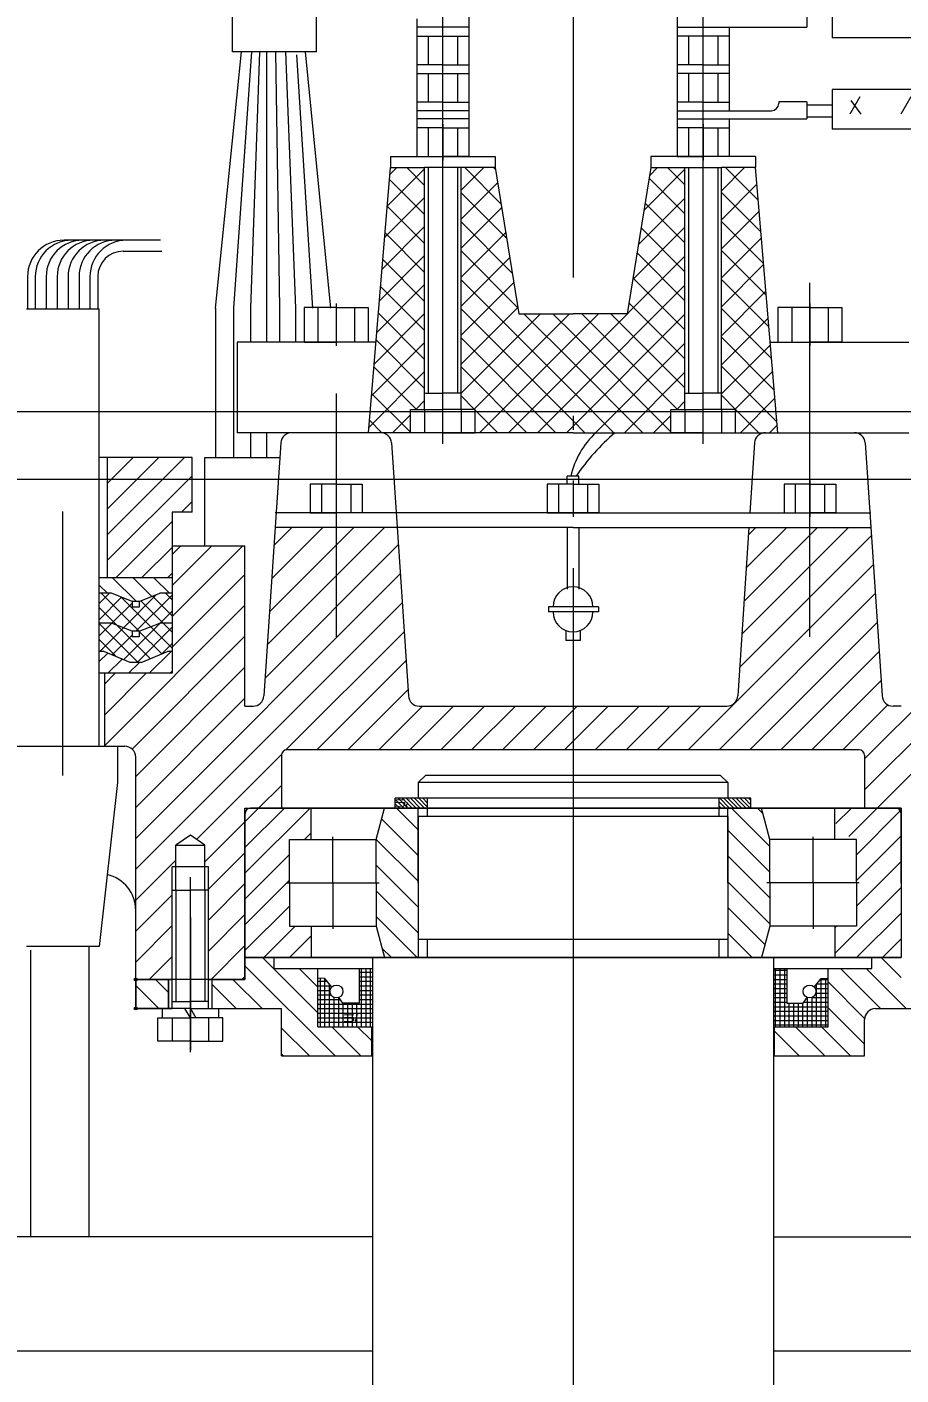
# Model space of a CAD drawing. Extents: x -51258 to 164715, y -112558 to 496610.
# Drawn here: x 74085.8 to 74401.4, y 48687.6 to 49174.4 of the extents above; entities that cross this region are included whole.
import ezdxf
from ezdxf.enums import TextEntityAlignment as Align

# ---------------------------------------------------------------- set-up
doc = ezdxf.new("R2010")
doc.units = 0
doc.header["$LTSCALE"] = 1000
doc.header["$PDMODE"] = 32
doc.header["$PDSIZE"] = 1
doc.linetypes.add('DOTE', pattern=[2.42, 2, -0.2, 0.02, -0.2])
doc.layers.add('中心线0.15', color=5, linetype='DOTE', lineweight=15)
doc.layers.add('细线0.15', color=4, linetype='Continuous', lineweight=15)
doc.styles.add('han', font='pdatxt.shx', dxfattribs={"width": 0.7, "bigfont": 'chinese.shx'})
doc.styles.get("Standard").update_dxf_attribs({"font": 'gbenor.shx', "bigfont": 'gbcbig.shx'})
doc.styles.add('图中的汉字和数字', font='njsyeng.shx', dxfattribs={"width": 0.7, "bigfont": 'njsychn.shx'})
doc.dimstyles.new('1比200(加大字号)', dxfattribs={"dimtxt": 700, "dimasz": 240, "dimexe": 240, "dimexo": 30, "dimgap": 20, "dimtad": 1, "dimdec": 0, "dimdsep": 46, "dimtxsty": '图中的汉字和数字', "dimblk": 'ARCHTICK', "dimcen": 2, "dimclrd": 3, "dimclre": 3, "dimclrt": 3, "dimadec": 0, "dimazin": 0, "dimtfac": 1, "dimtdec": 0, "dimtmove": 2, "dimatfit": 3, "dimldrblk": 'ARCHTICK', "dimfxl": 1000, "dimfxlon": 1, "dimarcsym": 0})

# ---------------------------------------------------------------- blocks, each defined once
blk = doc.blocks.new('hhhhh')
at = {"layer": '中心线0.15', "ltscale": 0.25}
blk.add_line((128184.61, 222653.55), (128184.61, 218739.75), dxfattribs=at)
at = {"layer": '细线0.15', "color": 10}
for p, q in [((128091.84, 221673.83), (128091.84, 221630.04)), ((128137.62, 221488.46), (128137.62, 221669.82)), ((128231.6, 221488.46), (128231.6, 221669.82)), ((128061.58, 221659.51), (128061.58, 221630.04)), ((128278.22, 221649.38), (128278.22, 221635.04)), ((128128.28, 221641.9), (128128.28, 221625.31)), ((128146.96, 221645.1), (128146.96, 221625.31)), ((128222.26, 221645.1), (128222.26, 221625.31)), ((128269.03, 221645.2), (128269.03, 221638.9)), ((128146.96, 221638.9), (128128.28, 221638.9)), ((128222.26, 221638.9), (128269.03, 221638.9)), ((128240.95, 221638.9), (128240.95, 221625.31)), ((128128.28, 221635.71), (128146.96, 221635.71)), ((128132.36, 221635.71), (128132.36, 221625.31)), ((128142.88, 221635.71), (128142.88, 221625.31)), ((128240.95, 221635.71), (128222.26, 221635.71)), ((128226.34, 221635.71), (128226.34, 221625.31)), ((128236.87, 221635.71), (128236.87, 221625.31)), ((128341.24, 221635.04), (128278.22, 221635.04)), ((128055.48, 221537.5), (128064.93, 221630.04)), ((128091.95, 221630.04), (128061.69, 221630.04)), ((128068.54, 221630.04), (128062.04, 221537.5)), ((128071.42, 221630.04), (128068.22, 221537.5)), ((128073.94, 221629.98), (128074.01, 221537.5)), ((128077.23, 221630.04), (128078.64, 221537.5)), ((128080.78, 221630.04), (128084.43, 221537.5)), ((128084.75, 221629), (128090.61, 221537.5)), ((128097.17, 221537.5), (128087.99, 221630.04)), ((128128.28, 221625.31), (128128.28, 221622.24)), ((128137.62, 221625.31), (128128.28, 221625.31)), ((128128.28, 221622.24), (128146.96, 221622.24)), ((128128.28, 221622.24), (128128.28, 221611.85)), ((128132.36, 221622.24), (128132.36, 221611.85)), ((128137.62, 221625.31), (128146.96, 221625.31)), ((128142.88, 221622.24), (128142.88, 221611.85)), ((128146.96, 221625.31), (128146.96, 221611.85)), ((128231.6, 221625.31), (128222.26, 221625.31)), ((128222.26, 221625.31), (128222.26, 221611.85)), ((128240.95, 221622.24), (128222.26, 221622.24)), ((128226.34, 221622.24), (128226.34, 221611.85)), ((128231.6, 221625.31), (128240.95, 221625.31)), ((128236.87, 221622.24), (128236.87, 221611.85)), ((128240.95, 221625.31), (128240.95, 221622.24)), ((128240.95, 221622.24), (128240.95, 221611.85)), ((128128.28, 221611.85), (128128.28, 221608.77)), ((128137.62, 221611.85), (128128.28, 221611.85)), ((128137.62, 221611.85), (128146.96, 221611.85)), ((128146.96, 221611.85), (128146.96, 221592.19)), ((128231.6, 221611.85), (128222.26, 221611.85)), ((128222.26, 221611.85), (128222.26, 221592.19)), ((128231.6, 221611.85), (128240.95, 221611.85)), ((128240.95, 221611.85), (128240.95, 221608.77)), ((128258.9, 221612), (128258.9, 221611.41)), ((128269.03, 221612), (128258.9, 221612)), ((128269.03, 221612), (128269.03, 221605.78)), ((128393.88, 221616.48), (128278.22, 221616.48)), ((128278.22, 221616.48), (128278.22, 221602.15)), ((128288.14, 221613.79), (128284.56, 221607.52)), ((128288.59, 221607.52), (128285.01, 221612.45)), ((128306.56, 221613.79), (128302.98, 221607.52)), ((128146.96, 221608.77), (128128.28, 221608.77)), ((128128.28, 221608.77), (128128.28, 221592.19)), ((128222.26, 221608.77), (128256.26, 221608.77)), ((128269.03, 221610.89), (128278.22, 221610.89)), ((128146.96, 221605.78), (128128.28, 221605.78)), ((128137.62, 221602.58), (128128.28, 221602.58)), ((128132.36, 221602.58), (128132.36, 221592.19)), ((128137.62, 221603.96), (128137.62, 221590.8)), ((128137.62, 221602.58), (128146.96, 221602.58)), ((128142.88, 221602.58), (128142.88, 221592.19)), ((128222.26, 221605.78), (128269.03, 221605.78)), ((128231.6, 221602.58), (128222.26, 221602.58)), ((128226.34, 221602.58), (128226.34, 221592.19)), ((128231.6, 221603.96), (128231.6, 221590.8)), ((128231.6, 221602.58), (128240.95, 221602.58)), ((128236.87, 221602.58), (128236.87, 221592.19)), ((128240.95, 221605.78), (128240.95, 221592.19)), ((128269.03, 221606.62), (128278.22, 221606.62)), ((128379.55, 221602.15), (128278.22, 221602.15)), ((128110.72, 221492.49), (128118.71, 221588.24)), ((128117.55, 221574.36), (128131.04, 221587.84)), ((128118.51, 221585.78), (128120.97, 221588.24)), ((128118.71, 221592.19), (128156.53, 221592.19)), ((128118.71, 221592.19), (128118.71, 221588.33)), ((128118.71, 221588.24), (128131.04, 221588.24)), ((128124.56, 221588.24), (128131.04, 221581.76)), ((128128.28, 221592.19), (128137.62, 221592.19)), ((128131.04, 221500.91), (128131.04, 221588.24)), ((128156.53, 221588.24), (128131.04, 221588.24)), ((128132.36, 221588.24), (128132.36, 221506.83)), ((128146.96, 221592.19), (128137.62, 221592.19)), ((128142.88, 221588.24), (128142.88, 221506.83)), ((128144.2, 221500.91), (128144.2, 221588.24)), ((128144.2, 221580.07), (128152.37, 221588.24)), ((128145.5, 221588.24), (128158.65, 221575.08)), ((128155.96, 221588.24), (128156.64, 221587.57)), ((128156.53, 221592.19), (128156.53, 221588.33)), ((128156.53, 221588.24), (128165.05, 221535.47)), ((128212.7, 221588.24), (128204.17, 221535.47)), ((128210.2, 221572.8), (128225.03, 221587.63)), ((128212.22, 221585.29), (128215.17, 221588.24)), ((128250.51, 221592.19), (128212.7, 221592.19)), ((128212.7, 221592.19), (128212.7, 221588.33)), ((128212.7, 221588.24), (128238.18, 221588.24)), ((128218.77, 221588.24), (128225.03, 221581.98)), ((128222.26, 221592.19), (128231.6, 221592.19)), ((128225.03, 221500.91), (128225.03, 221588.24)), ((128226.34, 221588.24), (128226.34, 221506.83)), ((128240.95, 221592.19), (128231.6, 221592.19)), ((128236.87, 221588.24), (128236.87, 221506.83)), ((128238.18, 221500.91), (128238.18, 221588.24)), ((128250.51, 221588.24), (128238.18, 221588.24)), ((128238.18, 221579.85), (128246.57, 221588.24)), ((128239.7, 221588.24), (128251.5, 221576.44)), ((128250.17, 221588.24), (128250.54, 221587.86)), ((128250.51, 221592.19), (128250.51, 221588.33)), ((128258.5, 221492.49), (128250.51, 221588.24)), ((128118.36, 221583.98), (128131.04, 221571.29)), ((128144.2, 221569.6), (128157.41, 221582.81)), ((128212.09, 221584.45), (128225.03, 221571.51)), ((128144.2, 221579.07), (128160.67, 221562.6)), ((128238.18, 221569.38), (128251.02, 221582.21)), ((128238.18, 221579.29), (128252.45, 221565.02)), ((128116.6, 221562.94), (128131.04, 221577.38)), ((128117.55, 221574.32), (128131.04, 221560.83)), ((128144.2, 221559.13), (128158.86, 221573.8)), ((128208.19, 221560.32), (128225.03, 221577.16)), ((128210.63, 221575.44), (128225.03, 221561.04)), ((128144.2, 221568.6), (128162.68, 221550.12)), ((128238.18, 221558.92), (128251.82, 221572.55)), ((128238.18, 221568.82), (128253.4, 221553.6)), ((128115.65, 221551.52), (128131.04, 221566.91)), ((128116.74, 221564.66), (128131.04, 221550.36)), ((128144.2, 221548.67), (128160.32, 221564.78)), ((128206.17, 221547.84), (128225.03, 221566.69)), ((128209.17, 221566.43), (128225.03, 221550.58)), ((128035.72, 221562.01), (128000.86, 221562.01)), ((128238.18, 221548.45), (128252.63, 221562.89)), ((128238.18, 221558.35), (128254.36, 221542.18)), ((128022.23, 221558.06), (128036.17, 221558.06)), ((128114.7, 221540.1), (128131.04, 221556.44)), ((128115.94, 221555), (128131.04, 221539.89)), ((128144.2, 221558.14), (128164.7, 221537.63)), ((128144.2, 221538.2), (128161.77, 221555.77)), ((128184.61, 221515.81), (128225.03, 221556.22)), ((128207.72, 221557.42), (128225.03, 221540.11)), ((127987.7, 221548.85), (127987.7, 221537.18)), ((127990.49, 221548.85), (127990.49, 221537.18)), ((127994.44, 221548.85), (127994.44, 221537.18)), ((127998.39, 221548.85), (127998.39, 221537.18)), ((128002.33, 221548.85), (128002.33, 221537.18)), ((128006.28, 221548.85), (128006.28, 221537.18)), ((128010.23, 221548.85), (128010.23, 221537.18)), ((128013.02, 221548.85), (128013.02, 221537.18)), ((128238.18, 221537.98), (128253.43, 221553.23)), ((128113.74, 221528.68), (128131.04, 221545.98)), ((128115.13, 221545.33), (128131.04, 221529.43)), ((128144.2, 221547.67), (128184.61, 221507.26)), ((128144.2, 221527.73), (128163.23, 221546.76)), ((128184.61, 221505.34), (128225.03, 221545.76)), ((128206.26, 221548.41), (128225.03, 221529.64)), ((128238.18, 221547.89), (128255.31, 221530.76)), ((128270.14, 221418.81), (128270.14, 221546.66)), ((128099.09, 221539.12), (128099.09, 221523.85)), ((128204.81, 221539.39), (128225.03, 221519.18)), ((128238.18, 221527.51), (128254.24, 221543.57)), ((128270.14, 221539.12), (128270.14, 221523.85)), ((127987.25, 221537.23), (128013.56, 221537.23)), ((128013.56, 221379.33), (128013.56, 221537.23)), ((128055.48, 221537.5), (128055.48, 221483.41)), ((128062.04, 221537.5), (128062.04, 221483.41)), ((128068.22, 221537.5), (128068.22, 221525.24)), ((128074.01, 221537.5), (128074.01, 221525.24)), ((128078.64, 221537.5), (128078.64, 221525.24)), ((128084.43, 221537.5), (128084.43, 221525.24)), ((128099.09, 221537.74), (128087.51, 221537.74)), ((128087.51, 221537.74), (128087.51, 221525.24)), ((128092.51, 221537.74), (128092.51, 221525.24)), ((128099.09, 221537.74), (128110.66, 221537.74)), ((128105.67, 221537.74), (128105.67, 221525.24)), ((128110.66, 221537.74), (128110.66, 221525.24)), ((128112.79, 221517.26), (128131.04, 221535.51)), ((128114.33, 221535.67), (128131.04, 221518.96)), ((128144.2, 221517.27), (128164.68, 221537.75)), ((128144.2, 221537.2), (128184.61, 221496.79)), ((128144.2, 221506.8), (128172.87, 221535.47)), ((128148.78, 221500.91), (128183.34, 221535.47)), ((128165.05, 221535.47), (128184.61, 221535.47)), ((128166.86, 221535.47), (128184.61, 221517.72)), ((128177.33, 221535.47), (128184.61, 221528.19)), ((128204.17, 221535.47), (128184.61, 221535.47)), ((128184.61, 221526.28), (128193.8, 221535.47)), ((128184.61, 221494.88), (128225.03, 221535.29)), ((128187.8, 221535.47), (128222.36, 221500.91)), ((128198.27, 221535.47), (128225.03, 221508.71)), ((128238.18, 221537.42), (128256.26, 221519.34)), ((128238.18, 221517.05), (128255.05, 221533.91)), ((128258.57, 221537.74), (128258.57, 221525.24)), ((128270.14, 221537.74), (128258.57, 221537.74)), ((128263.56, 221537.74), (128263.56, 221525.24)), ((128270.14, 221537.74), (128281.71, 221537.74)), ((128276.72, 221537.74), (128276.72, 221525.24)), ((128281.71, 221537.74), (128281.71, 221525.24)), ((128063.38, 221525.24), (128063.38, 221492.49)), ((128113.46, 221525.24), (128063.38, 221525.24)), ((128087.51, 221525.24), (128099.09, 221525.24)), ((128110.66, 221525.24), (128099.09, 221525.24)), ((128111.84, 221505.84), (128131.04, 221525.04)), ((128113.52, 221526.01), (128131.04, 221508.49)), ((128144.2, 221526.74), (128178.44, 221492.49)), ((128150.82, 221492.49), (128184.61, 221526.28)), ((128184.61, 221528.19), (128219.91, 221492.89)), ((128192.69, 221492.49), (128225.03, 221524.82)), ((128238.18, 221526.95), (128257.21, 221507.92)), ((128238.18, 221506.58), (128255.85, 221524.25)), ((128255.77, 221525.24), (128305.84, 221525.24)), ((128258.57, 221525.24), (128270.14, 221525.24)), ((128281.71, 221525.24), (128270.14, 221525.24)), ((128110.88, 221494.42), (128131.04, 221514.57)), ((128112.71, 221516.35), (128128.16, 221500.91)), ((128144.2, 221516.27), (128167.98, 221492.49)), ((128161.29, 221492.49), (128184.61, 221515.81)), ((128184.61, 221517.72), (128209.85, 221492.49)), ((128238.18, 221516.49), (128258.17, 221496.5)), ((128242.98, 221500.91), (128256.66, 221514.59)), ((128203.16, 221492.49), (128225.03, 221514.36)), ((128099.09, 221506.73), (128099.09, 221418.81)), ((128111.91, 221506.69), (128125.93, 221492.67)), ((128131.04, 221506.83), (128137.62, 221506.83)), ((128144.2, 221506.83), (128137.62, 221506.83)), ((128144.2, 221505.8), (128149.09, 221500.91)), ((128171.76, 221492.49), (128184.61, 221505.34)), ((128184.61, 221507.26), (128199.38, 221492.49)), ((128225.03, 221506.83), (128231.6, 221506.83)), ((128238.18, 221506.83), (128231.6, 221506.83)), ((128238.18, 221506.02), (128243.29, 221500.91)), ((128245.03, 221492.49), (128257.46, 221504.93)), ((128125.93, 221492.49), (128125.93, 221500.91)), ((128125.93, 221500.91), (128137.62, 221500.91)), ((128127.84, 221500.91), (128131.04, 221504.11)), ((128131.04, 221500.91), (128131.04, 221492.49)), ((128149.31, 221500.91), (128137.62, 221500.91)), ((128144.2, 221500.91), (128144.2, 221492.49)), ((128149.31, 221492.49), (128149.31, 221500.91)), ((128149.31, 221500.69), (128157.51, 221492.49)), ((128219.91, 221500.91), (128231.6, 221500.91)), ((128219.91, 221492.49), (128219.91, 221500.91)), ((128222.05, 221500.91), (128225.03, 221503.89)), ((128225.03, 221500.91), (128225.03, 221492.49)), ((128243.3, 221500.91), (128231.6, 221500.91)), ((128238.18, 221500.91), (128238.18, 221492.49)), ((128243.3, 221492.49), (128243.3, 221500.91)), ((128243.3, 221500.91), (128251.71, 221492.49)), ((128111.1, 221497.03), (128115.64, 221492.49)), ((128119.42, 221492.49), (128125.93, 221499)), ((128184.61, 221496.79), (128188.91, 221492.49)), ((128213.63, 221492.49), (128219.91, 221498.78)), ((128255.49, 221492.49), (128258.27, 221495.27)), ((128184.61, 221492.49), (128063.38, 221492.49)), ((128068.22, 221492.49), (128068.22, 221483.41)), ((128074.01, 221492.49), (128074.01, 221483.41)), ((128115.13, 221492.49), (128081.32, 221492.49)), ((128137.62, 221492.49), (128125.93, 221492.49)), ((128137.62, 221492.49), (128149.31, 221492.49)), ((128182.22, 221492.49), (128184.61, 221494.88)), ((128184.61, 221492.49), (128305.84, 221492.49)), ((128231.6, 221492.49), (128219.91, 221492.49)), ((128231.6, 221492.49), (128243.3, 221492.49)), ((128079.1, 221488.8), (128073.02, 221397.49)), ((128119.07, 221488.8), (128125.16, 221397.49)), ((128250.16, 221488.8), (128248.47, 221463.54)), ((128290.12, 221488.8), (128296.21, 221397.49)), ((128047.1, 221483.55), (128013.56, 221483.55)), ((128016.59, 221455.74), (128044.39, 221483.55)), ((128016.59, 221440.13), (128016.59, 221483.55)), ((128016.59, 221474.35), (128025.78, 221483.55)), ((128016.59, 221465.05), (128035.09, 221483.55)), ((128047.1, 221463.81), (128047.1, 221483.55)), ((128078.74, 221483.41), (128051.57, 221483.41)), ((128051.57, 221483.41), (128051.57, 221451.7)), ((128016.59, 221446.44), (128047.1, 221476.95)), ((128186.74, 221476.82), (128182.49, 221476.82)), ((128182.49, 221473.86), (128182.49, 221476.82)), ((128186.74, 221473.86), (128186.74, 221476.82)), ((128099.09, 221473.94), (128089.74, 221473.94)), ((128089.74, 221473.94), (128089.74, 221463.54)), ((128093.82, 221473.94), (128093.82, 221463.54)), ((128099.09, 221475.32), (128099.09, 221462.16)), ((128099.09, 221473.94), (128108.43, 221473.94)), ((128104.35, 221473.94), (128104.35, 221463.54)), ((128108.43, 221473.94), (128108.43, 221463.54)), ((128184.61, 221473.94), (128175.27, 221473.94)), ((128175.27, 221473.94), (128175.27, 221463.54)), ((128179.35, 221473.94), (128179.35, 221463.54)), ((128184.61, 221475.32), (128184.61, 221462.16)), ((128184.61, 221473.94), (128193.95, 221473.94)), ((128189.88, 221473.94), (128189.88, 221463.54)), ((128193.95, 221473.94), (128193.95, 221463.54)), ((128260.8, 221473.94), (128260.8, 221463.54)), ((128270.14, 221473.94), (128260.8, 221473.94)), ((128264.87, 221473.94), (128264.87, 221463.54)), ((128270.14, 221475.32), (128270.14, 221462.16)), ((128270.14, 221473.94), (128279.48, 221473.94)), ((128275.4, 221473.94), (128275.4, 221463.54)), ((128279.48, 221473.94), (128279.48, 221463.54)), ((128043.26, 221463.81), (128047.1, 221467.64)), ((128000.4, 221368.81), (128000.4, 221464.07)), ((128039.88, 221463.81), (128039.88, 221405.65)), ((128047.1, 221463.81), (128039.88, 221463.81)), ((128184.61, 221463.54), (128077.07, 221463.54)), ((128089.74, 221463.54), (128099.09, 221463.54)), ((128108.43, 221463.54), (128099.09, 221463.54)), ((128175.27, 221463.54), (128184.61, 221463.54)), ((128184.61, 221463.54), (128292.16, 221463.54)), ((128193.95, 221463.54), (128184.61, 221463.54)), ((128260.8, 221463.54), (128270.14, 221463.54)), ((128279.48, 221463.54), (128270.14, 221463.54)), ((128019.58, 221440.13), (128039.88, 221460.43)), ((128074.24, 221415.91), (128116.61, 221458.28)), ((128075.04, 221427.87), (128105.45, 221458.28)), ((128075.84, 221439.84), (128094.28, 221458.28)), ((128076.64, 221451.8), (128083.12, 221458.28)), ((128184.61, 221458.28), (128077.07, 221458.28)), ((128182.49, 221458.28), (128182.49, 221435.97)), ((128184.61, 221458.28), (128292.16, 221458.28)), ((128186.74, 221458.28), (128186.74, 221435.97)), ((128248.12, 221458.28), (128244.07, 221397.49)), ((128245.55, 221419.75), (128284.08, 221458.28)), ((128246.35, 221431.71), (128272.92, 221458.28)), ((128247.15, 221443.67), (128261.76, 221458.28)), ((128247.94, 221455.63), (128250.59, 221458.28)), ((128039.88, 221426.2), (128065.38, 221451.7)), ((128039.88, 221451.7), (128066.19, 221451.7)), ((128039.88, 221437.37), (128054.21, 221451.7)), ((128039.88, 221448.53), (128043.05, 221451.7)), ((128066.19, 221393.81), (128066.19, 221451.7)), ((128073.45, 221403.95), (128121.52, 221452.02)), ((128244.75, 221407.78), (128292.35, 221455.38)), ((128028.88, 221440.13), (128039.88, 221451.12)), ((128026.72, 221346.06), (128122.22, 221441.56)), ((128038.19, 221440.13), (128039.88, 221441.82)), ((128226.15, 221378.02), (128293.05, 221444.91)), ((128039.88, 221440.13), (128013.56, 221440.13)), ((128016.55, 221434.54), (128013.56, 221437.53)), ((128026.98, 221431.55), (128018.41, 221440.13)), ((128032.58, 221433.4), (128025.85, 221440.13)), ((128038.88, 221434.54), (128033.3, 221440.13)), ((128039.88, 221415.04), (128066.19, 221441.35)), ((128018.04, 221434.54), (128013.56, 221434.54)), ((128013.56, 221430.82), (128017.28, 221434.54)), ((128013.56, 221425.01), (128021.64, 221433.08)), ((128014.26, 221434.54), (128027.99, 221420.81)), ((128025.4, 221431.55), (128018.04, 221434.54)), ((128021.46, 221433.15), (128032.14, 221422.48)), ((128022.27, 221422.08), (128034.27, 221434.09)), ((128026.81, 221420.81), (128039.88, 221433.88)), ((128028.03, 221431.55), (128035.39, 221434.54)), ((128028.63, 221431.8), (128036.63, 221423.8)), ((128032.77, 221433.48), (128039.88, 221426.37)), ((128039.88, 221434.54), (128035.39, 221434.54)), ((128037.52, 221434.54), (128039.88, 221432.19)), ((128237.32, 221378.02), (128293.74, 221434.44)), ((128013.56, 221429.43), (128019.97, 221423.02)), ((128015.53, 221379.53), (128066.19, 221430.19)), ((128018.13, 221423.76), (128025.4, 221431.03)), ((128028.03, 221431.55), (128025.4, 221431.55)), ((128025.4, 221431.55), (128025.4, 221429.55)), ((128028.03, 221429.55), (128025.4, 221429.55)), ((128026.72, 221334.89), (128122.92, 221431.09)), ((128028.03, 221431.55), (128028.03, 221429.55)), ((128035.61, 221423.8), (128039.88, 221428.06)), ((128193.87, 221429.67), (128175.77, 221429.67)), ((128175.77, 221429.67), (128175.77, 221427.82)), ((128193.87, 221427.82), (128175.77, 221427.82)), ((128193.87, 221429.67), (128193.87, 221427.82)), ((128018.04, 221423.8), (128013.56, 221423.8)), ((128013.56, 221419.19), (128018.13, 221423.76)), ((128013.56, 221423.61), (128027.58, 221409.6)), ((128013.73, 221413.54), (128022.27, 221422.08)), ((128025.4, 221420.81), (128018.04, 221423.8)), ((128019.97, 221423.02), (128032.01, 221410.98)), ((128022.39, 221410.58), (128035.61, 221423.8)), ((128027.22, 221409.6), (128039.88, 221422.25)), ((128028.03, 221420.81), (128035.39, 221423.8)), ((128032.14, 221422.48), (128039.88, 221414.74)), ((128039.88, 221423.8), (128035.39, 221423.8)), ((128036.63, 221423.8), (128039.88, 221420.56)), ((128248.48, 221378.02), (128294.44, 221423.98)), ((128013.56, 221417.8), (128019.63, 221411.73)), ((128018.29, 221412.29), (128025.4, 221419.4)), ((128028.03, 221420.81), (128025.4, 221420.81)), ((128025.4, 221420.81), (128025.4, 221418.81)), ((128028.03, 221418.81), (128025.4, 221418.81)), ((128025.45, 221378.28), (128066.19, 221419.02)), ((128028.03, 221420.81), (128028.03, 221418.81)), ((128028.03, 221420.77), (128036.11, 221412.69)), ((128080.98, 221377.99), (128123.61, 221420.62)), ((128182.06, 221421.09), (128182.06, 221417.54)), ((128187.16, 221417.54), (128182.06, 221417.54)), ((128187.16, 221421.09), (128187.16, 221417.54)), ((128015.28, 221413.54), (128013.56, 221413.54)), ((128013.56, 221409.92), (128016.62, 221412.98)), ((128024.75, 221409.6), (128015.28, 221413.54)), ((128028.69, 221409.6), (128038.16, 221413.54)), ((128031.62, 221405.65), (128039.51, 221413.54)), ((128036.15, 221412.71), (128039.88, 221416.43)), ((128039.88, 221413.54), (128038.16, 221413.54)), ((128259.65, 221378.02), (128295.14, 221413.51)), ((128016.73, 221405.65), (128021.88, 221410.79)), ((128024.18, 221405.65), (128028.12, 221409.6)), ((128028.69, 221409.6), (128024.75, 221409.6)), ((128026.72, 221368.38), (128066.19, 221407.86)), ((128092.17, 221378.02), (128124.31, 221410.15)), ((128039.88, 221405.65), (128013.56, 221405.65)), ((128015.53, 221379.33), (128015.53, 221405.65)), ((128015.53, 221390.69), (128030.49, 221405.65)), ((128015.53, 221401.86), (128019.32, 221405.65)), ((128039.06, 221405.65), (128039.88, 221406.46)), ((128270.81, 221378.02), (128295.84, 221403.04)), ((128103.34, 221378.02), (128125.01, 221399.69)), ((128289.87, 221374.75), (128316.19, 221401.07)), ((128026.72, 221357.22), (128066.19, 221396.69)), ((128066.19, 221393.81), (128069.08, 221393.81)), ((128114.5, 221378.02), (128130.29, 221393.81)), ((128125.67, 221378.02), (128141.46, 221393.81)), ((128129.1, 221393.81), (128240.13, 221393.81)), ((128136.83, 221378.02), (128152.62, 221393.81)), ((128148, 221378.02), (128163.79, 221393.81)), ((128159.16, 221378.02), (128174.95, 221393.81)), ((128184.61, 221381.14), (128197.28, 221393.81)), ((128184.61, 221392.3), (128186.12, 221393.81)), ((128192.66, 221378.02), (128208.45, 221393.81)), ((128203.82, 221378.02), (128219.61, 221393.81)), ((128214.99, 221378.02), (128230.78, 221393.81)), ((128281.98, 221378.02), (128298.25, 221394.29)), ((128289.87, 221363.59), (128321.41, 221395.12)), ((128294.42, 221356.96), (128332.57, 221395.12)), ((128303.03, 221393.81), (128300.15, 221393.81)), ((128170.33, 221378.02), (128184.61, 221392.3)), ((127916.19, 221379.33), (128022.77, 221379.33)), ((128020.14, 221379.33), (128020.14, 221366.17)), ((128181.49, 221378.02), (128184.61, 221381.14)), ((128026.72, 221295.12), (128026.72, 221375.39)), ((128048.68, 221345.69), (128079.38, 221376.39)), ((128079.35, 221376.04), (128079.35, 221356.96)), ((128287.9, 221378.02), (128081.32, 221378.02)), ((128289.87, 221376.04), (128289.87, 221356.96)), ((128128.69, 221366.17), (128131.32, 221368.81)), ((128237.9, 221368.81), (128131.32, 221368.81)), ((128240.53, 221366.17), (128237.9, 221368.81)), ((128020.14, 221366.17), (128013.56, 221306.96)), ((128071.12, 221356.96), (128079.35, 221365.19)), ((128240.53, 221366.17), (128128.69, 221366.17)), ((128128.69, 221366.17), (128128.69, 221360.52)), ((128240.53, 221366.17), (128240.53, 221360.52)), ((128248.81, 221360.52), (128120.41, 221360.52)), ((128120.41, 221356.96), (128120.41, 221360.52)), ((128120.41, 221360.07), (128123.52, 221356.96)), ((128121.45, 221360.52), (128125.01, 221356.96)), ((128122.94, 221360.52), (128126.49, 221356.96)), ((128124.43, 221360.52), (128127.98, 221356.96)), ((128125.92, 221360.52), (128129.47, 221356.96)), ((128127.41, 221360.52), (128130.96, 221356.96)), ((128128.9, 221360.52), (128131.98, 221357.43)), ((128130.39, 221360.52), (128131.98, 221358.92)), ((128131.87, 221360.52), (128131.98, 221360.41)), ((128131.98, 221360.52), (128131.98, 221354.11)), ((128237.24, 221360.52), (128237.24, 221354.11)), ((128237.24, 221359.35), (128239.63, 221356.96)), ((128237.57, 221360.52), (128241.12, 221356.96)), ((128239.06, 221360.52), (128242.61, 221356.96)), ((128240.54, 221360.52), (128244.1, 221356.96)), ((128242.03, 221360.52), (128245.59, 221356.96)), ((128243.52, 221360.52), (128247.07, 221356.96)), ((128245.01, 221360.52), (128248.56, 221356.96)), ((128246.5, 221360.52), (128248.81, 221358.21)), ((128247.99, 221360.52), (128248.81, 221359.69)), ((128248.81, 221356.96), (128248.81, 221360.52)), ((128066.19, 221356.96), (128184.61, 221356.96)), ((128066.19, 221356.96), (128184.61, 221356.96)), ((128066.19, 221333.43), (128089.73, 221356.96)), ((128066.19, 221342.73), (128080.43, 221356.96)), ((128066.19, 221329.99), (128066.19, 221356.96)), ((128066.19, 221329.99), (128066.19, 221356.96)), ((128066.19, 221352.03), (128071.12, 221356.96)), ((128066.19, 221354.99), (128066.19, 221295.12)), ((128301.06, 221356.96), (128068.17, 221356.96)), ((128090.12, 221345.62), (128090.12, 221356.96)), ((128113.56, 221345.62), (128116.6, 221356.96)), ((128120.41, 221358.58), (128122.03, 221356.96)), ((128120.41, 221357.09), (128120.54, 221356.96)), ((128120.91, 221356.96), (128128.69, 221349.19)), ((128128.69, 221329.99), (128128.69, 221356.96)), ((128240.53, 221353.94), (128128.69, 221353.94)), ((128128.69, 221353.94), (128128.69, 221309.6)), ((128303.03, 221356.96), (128184.61, 221356.96)), ((128184.61, 221356.96), (128303.03, 221356.96)), ((128237.24, 221357.86), (128238.14, 221356.96)), ((128240.53, 221329.99), (128240.53, 221356.96)), ((128240.53, 221353.94), (128240.53, 221309.6)), ((128241.86, 221356.96), (128255.66, 221343.16)), ((128251.17, 221356.96), (128253.16, 221354.98)), ((128255.66, 221345.62), (128252.62, 221356.96)), ((128279.1, 221345.62), (128279.1, 221356.96)), ((128279.52, 221351.37), (128285.11, 221356.96)), ((128284.17, 221346.72), (128294.42, 221356.96)), ((128286.91, 221340.16), (128302.76, 221356)), ((128303.03, 221329.99), (128303.03, 221356.96)), ((128303.03, 221356.96), (128303.03, 221329.99)), ((128051.72, 221337.56), (128066.19, 221352.03)), ((128115.55, 221353.03), (128128.69, 221339.88)), ((128240.53, 221348.99), (128255.66, 221333.86)), ((128046.48, 221347.17), (128041.19, 221343.65)), ((128051.72, 221343.65), (128046.48, 221347.17)), ((128082.31, 221345.62), (128113.56, 221345.62)), ((128082.31, 221329.99), (128082.31, 221345.62)), ((128087.69, 221345.62), (128090.12, 221348.05)), ((128097.94, 221329.99), (128097.94, 221346.61)), ((128113.56, 221329.99), (128113.56, 221345.62)), ((128113.58, 221345.69), (128128.69, 221330.58)), ((128286.91, 221345.62), (128255.66, 221345.62)), ((128255.66, 221329.99), (128255.66, 221345.62)), ((128271.29, 221329.99), (128271.29, 221346.61)), ((128286.91, 221330.85), (128303.03, 221346.97)), ((128286.91, 221329.99), (128286.91, 221345.62)), ((128041.19, 221343.65), (128051.72, 221343.65)), ((128041.19, 221327.35), (128041.19, 221343.65)), ((128051.72, 221327.35), (128051.72, 221343.65)), ((128053.03, 221327.71), (128066.19, 221340.87)), ((128066.19, 221324.12), (128082.31, 221340.24)), ((128240.53, 221339.69), (128255.66, 221324.56)), ((128026.72, 221323.73), (128041.19, 221338.2)), ((128039.88, 221327.35), (128039.88, 221335.77)), ((128053.03, 221335.77), (128039.88, 221335.77)), ((128053.03, 221327.35), (128053.03, 221335.77)), ((128113.56, 221336.4), (128128.69, 221321.27)), ((128286.91, 221321.55), (128303.03, 221337.67)), ((128046.46, 221268.84), (128046.46, 221332.01)), ((128053.03, 221316.55), (128066.19, 221329.7)), ((128066.19, 221314.82), (128082.31, 221330.94)), ((128066.19, 221329.99), (128066.19, 221303.02)), ((128066.19, 221303.02), (128066.19, 221329.99)), ((128081.32, 221329.99), (128114.67, 221329.99)), ((128082.31, 221329.99), (128082.31, 221314.37)), ((128097.94, 221329.99), (128097.94, 221313.37)), ((128113.56, 221329.99), (128113.56, 221314.37)), ((128128.69, 221329.99), (128128.69, 221303.02)), ((128240.53, 221330.38), (128255.66, 221315.25)), ((128240.53, 221329.99), (128240.53, 221303.02)), ((128287.91, 221329.99), (128254.56, 221329.99)), ((128255.66, 221329.99), (128255.66, 221314.37)), ((128271.29, 221329.99), (128271.29, 221313.37)), ((128286.91, 221329.99), (128286.91, 221314.37)), ((128303.03, 221329.99), (128303.03, 221303.02)), ((128303.03, 221329.99), (128303.03, 221303.02)), ((128026.72, 221312.56), (128039.88, 221325.72)), ((128039.88, 221284.6), (128039.88, 221327.35)), ((128039.88, 221327.35), (128046.46, 221327.35)), ((128041.19, 221327.35), (128041.19, 221287.21)), ((128053.03, 221327.35), (128046.46, 221327.35)), ((128051.72, 221327.35), (128051.72, 221287.21)), ((128053.03, 221284.6), (128053.03, 221327.35)), ((128113.56, 221327.1), (128128.69, 221311.97)), ((128279.1, 221304.43), (128303.03, 221328.36)), ((128066.19, 221305.51), (128082.31, 221321.63)), ((128240.53, 221321.08), (128253.89, 221307.73)), ((128046.46, 221317.46), (128046.46, 221269.55)), ((128053.03, 221305.38), (128066.19, 221318.54)), ((128113.56, 221317.8), (128128.34, 221303.02)), ((128286.99, 221303.02), (128303.03, 221319.06)), ((128026.72, 221301.4), (128039.88, 221314.55)), ((128073, 221303.02), (128084.35, 221314.37)), ((128082.3, 221303.02), (128090.12, 221310.84)), ((128082.31, 221314.37), (128113.56, 221314.37)), ((128090.12, 221314.37), (128090.12, 221303.02)), ((128113.56, 221314.37), (128116.6, 221303.02)), ((128240.53, 221311.78), (128249.29, 221303.02)), ((128255.66, 221314.37), (128252.62, 221303.02)), ((128286.91, 221314.37), (128255.66, 221314.37)), ((128279.1, 221314.37), (128279.1, 221303.02)), ((128279.1, 221313.74), (128279.73, 221314.37)), ((128013.56, 221306.96), (127987.25, 221306.96)), ((127988.75, 221305.65), (127988.75, 221202.21)), ((128009.8, 221306.96), (128009.8, 221202.21)), ((128053.94, 221295.12), (128066.19, 221307.38)), ((128115.71, 221306.34), (128119.04, 221303.02)), ((128240.53, 221309.6), (128128.69, 221309.6)), ((128131.98, 221309.6), (128131.98, 221303.02)), ((128237.24, 221309.6), (128237.24, 221303.02)), ((128296.29, 221303.02), (128303.03, 221309.76)), ((128031.61, 221295.12), (128039.88, 221303.39)), ((128066.19, 221303.02), (128303.03, 221303.02)), ((128066.19, 221303.02), (128184.61, 221303.02)), ((128066.19, 221295.12), (128066.19, 221303.02)), ((128076.67, 221303.02), (128066.19, 221303.02)), ((128066.19, 221303.02), (128066.19, 221303.02)), ((128066.19, 221303.02), (128066.19, 221303.02)), ((128072.52, 221303.02), (128092.51, 221283.03)), ((128076.72, 221302.97), (128076.67, 221303.02)), ((128184.61, 221303.02), (128076.72, 221303.02)), ((128076.72, 221299.07), (128076.72, 221303.02)), ((128076.72, 221303.02), (128076.72, 221302.97)), ((128112.24, 221303.02), (128112.24, 220785.75)), ((128256.98, 221303.02), (128112.24, 221303.02)), ((128303.03, 221303.02), (128184.61, 221303.02)), ((128303.03, 221303.02), (128184.61, 221303.02)), ((128256.98, 221303.02), (128256.98, 221039.86)), ((128292.51, 221299.07), (128292.51, 221303.02)), ((128295.81, 221303.02), (128303.03, 221295.8)), ((128065.1, 221295.12), (128066.19, 221296.21)), ((128066.19, 221300.04), (128098.74, 221267.49)), ((128076.72, 221299.07), (128112.24, 221299.07)), ((128085.77, 221299.07), (128092.51, 221292.33)), ((128092.51, 221278.02), (128092.51, 221299.07)), ((128095.05, 221295.45), (128092.51, 221295.61)), ((128093.31, 221295.56), (128093.31, 221278.02)), ((128094.95, 221295.45), (128094.95, 221278.02)), ((128097.5, 221292.33), (128095.05, 221295.45)), ((128107.39, 221299.07), (128107.39, 221286.6)), ((128112.24, 221297.63), (128107.39, 221297.63)), ((128112.24, 221295.99), (128107.39, 221295.99)), ((128108.11, 221299.07), (128108.11, 221278.02)), ((128109.76, 221299.07), (128109.76, 221278.02)), ((128111.4, 221299.07), (128111.4, 221278.02)), ((128256.98, 221299.07), (128292.51, 221299.07)), ((128256.98, 221298.43), (128261.84, 221298.43)), ((128256.98, 221296.79), (128261.84, 221296.79)), ((128257.76, 221278.02), (128257.76, 221299.07)), ((128259.41, 221278.02), (128259.41, 221299.07)), ((128261.05, 221278.02), (128261.05, 221299.07)), ((128261.84, 221299.07), (128261.84, 221286.6)), ((128271.72, 221292.33), (128274.18, 221295.45)), ((128274.18, 221295.45), (128276.72, 221295.61)), ((128274.21, 221278.02), (128274.21, 221295.45)), ((128275.86, 221278.02), (128275.86, 221295.56)), ((128276.72, 221278.02), (128276.72, 221299.07)), ((128281.15, 221299.07), (128295.62, 221284.6)), ((128290.45, 221299.07), (128304.93, 221284.6)), ((128066.19, 221295.12), (128026.72, 221295.12)), ((128026.72, 221295.12), (128039.88, 221295.12)), ((128026.72, 221295.12), (128038.56, 221295.12)), ((128026.72, 221295.12), (128026.72, 221284.6)), ((128026.72, 221284.6), (128026.72, 221295.12)), ((128026.72, 221292.99), (128035.11, 221284.6)), ((128033.89, 221295.12), (128038.56, 221290.45)), ((128038.56, 221284.6), (128038.56, 221295.12)), ((128038.56, 221295.12), (128038.56, 221284.6)), ((128053.03, 221295.12), (128066.19, 221295.12)), ((128054.35, 221284.6), (128054.35, 221295.12)), ((128054.35, 221293.27), (128063.02, 221284.6)), ((128061.8, 221295.12), (128072.33, 221284.6)), ((128095.92, 221294.34), (128092.51, 221294.34)), ((128097.21, 221292.7), (128092.51, 221292.7)), ((128096.91, 221291.05), (128092.51, 221291.05)), ((128096.6, 221293.48), (128096.6, 221278.02)), ((128112.24, 221294.34), (128107.39, 221294.34)), ((128112.24, 221292.7), (128107.39, 221292.7)), ((128112.24, 221291.05), (128107.39, 221291.05)), ((128256.98, 221295.14), (128261.84, 221295.14)), ((128256.98, 221293.5), (128261.84, 221293.5)), ((128256.98, 221291.85), (128261.84, 221291.85)), ((128272.06, 221291.85), (128276.72, 221291.85)), ((128272.57, 221278.02), (128272.57, 221293.4)), ((128272.64, 221293.5), (128276.72, 221293.5)), ((128273.94, 221295.14), (128276.72, 221295.14)), ((128276.72, 221294.2), (128289.89, 221281.02)), ((128039.88, 221287.21), (128046.46, 221287.21)), ((128046.46, 221287.4), (128046.46, 221278.46)), ((128053.03, 221287.21), (128046.46, 221287.21)), ((128097.34, 221289.41), (128092.51, 221289.41)), ((128100.68, 221287.76), (128092.51, 221287.76)), ((128112.24, 221286.12), (128092.51, 221286.12)), ((128098.24, 221288.67), (128098.24, 221278.02)), ((128099.89, 221288.55), (128099.89, 221278.02)), ((128101.55, 221286.6), (128100.05, 221288.61)), ((128101.53, 221286.62), (128101.53, 221278.02)), ((128107.39, 221286.6), (128101.55, 221286.6)), ((128103.18, 221286.6), (128103.18, 221278.02)), ((128104.82, 221286.6), (128104.82, 221278.02)), ((128106.47, 221286.6), (128106.47, 221278.02)), ((128112.24, 221289.41), (128107.39, 221289.41)), ((128112.24, 221287.76), (128107.39, 221287.76)), ((128256.98, 221290.21), (128261.84, 221290.21)), ((128256.98, 221288.56), (128261.84, 221288.56)), ((128256.98, 221286.92), (128261.84, 221286.92)), ((128261.84, 221286.6), (128267.67, 221286.6)), ((128262.7, 221278.02), (128262.7, 221286.6)), ((128264.34, 221278.02), (128264.34, 221286.6)), ((128265.99, 221278.02), (128265.99, 221286.6)), ((128267.63, 221278.02), (128267.63, 221286.6)), ((128267.67, 221286.6), (128269.18, 221288.61)), ((128267.91, 221286.92), (128276.72, 221286.92)), ((128269.14, 221288.56), (128269.31, 221288.56)), ((128269.28, 221278.02), (128269.28, 221288.57)), ((128270.71, 221288.56), (128276.72, 221288.56)), ((128270.92, 221278.02), (128270.92, 221288.64)), ((128272.26, 221290.21), (128276.72, 221290.21)), ((128026.72, 221284.6), (128039.88, 221284.6)), ((128038.56, 221284.6), (128026.72, 221284.6)), ((128034.76, 221281.22), (128046.46, 221281.22)), ((128034.76, 221272.8), (128034.76, 221281.22)), ((128036.32, 221284.64), (128036.32, 221281.22)), ((128046.46, 221284.64), (128036.32, 221284.64)), ((128036.32, 221281.22), (128046.46, 221281.22)), ((128039.88, 221281.22), (128039.88, 221272.8)), ((128046.46, 221281.22), (128044.48, 221284.64)), ((128046.46, 221284.64), (128048.43, 221281.22)), ((128046.46, 221284.64), (128056.59, 221284.64)), ((128058.15, 221281.22), (128046.46, 221281.22)), ((128056.59, 221281.22), (128046.46, 221281.22)), ((128053.03, 221284.6), (128079.35, 221284.6)), ((128053.03, 221281.22), (128053.03, 221272.8)), ((128056.59, 221284.64), (128056.59, 221281.22)), ((128058.15, 221272.8), (128058.15, 221281.22)), ((128079.35, 221267.49), (128079.35, 221284.6)), ((128112.24, 221284.47), (128092.51, 221284.47)), ((128112.24, 221282.83), (128092.51, 221282.83)), ((128112.24, 221281.18), (128092.51, 221281.18)), ((128256.98, 221285.27), (128276.72, 221285.27)), ((128256.98, 221283.63), (128276.72, 221283.63)), ((128256.98, 221281.98), (128276.72, 221281.98)), ((128276.72, 221284.9), (128289.87, 221271.74)), ((128293.82, 221284.6), (128322.77, 221284.6)), ((128079.35, 221277.58), (128089.43, 221267.49)), ((128112.24, 221279.54), (128092.51, 221279.54)), ((128092.51, 221278.02), (128112.24, 221278.02)), ((128097.52, 221278.02), (128108.04, 221267.49)), ((128106.82, 221278.02), (128111.92, 221272.92)), ((128111.92, 221267.49), (128111.92, 221278.02)), ((128256.98, 221280.34), (128276.72, 221280.34)), ((128256.98, 221278.69), (128276.72, 221278.69)), ((128256.98, 221278.02), (128276.72, 221278.02)), ((128257.31, 221267.49), (128257.31, 221278.02)), ((128257.31, 221276.39), (128266.21, 221267.49)), ((128264.99, 221278.02), (128275.51, 221267.49)), ((128274.29, 221278.02), (128284.82, 221267.49)), ((128289.87, 221267.49), (128289.87, 221280.65)), ((128046.46, 221272.8), (128034.76, 221272.8)), ((128046.46, 221272.8), (128058.15, 221272.8)), ((128079.35, 221268.27), (128080.13, 221267.49)), ((128079.35, 221267.49), (128112.24, 221267.49)), ((128256.98, 221267.49), (128289.87, 221267.49)), ((128112.24, 221202.21), (127917.48, 221202.21)), ((128256.98, 221202.21), (128451.74, 221202.21)), ((128112.24, 221160.86), (127889.87, 221160.86)), ((128477.29, 221160.86), (128256.98, 221160.86))]:
    blk.add_line(p, q, dxfattribs=at)
blk.add_lwpolyline([(127439.12, 221475.74), (128958.85, 221475.74), (128958.85, 221500.08), (127439.12, 221500.08)], close=True, dxfattribs=at)
for centre in [(128099.21, 221290.77), (128270.01, 221290.77)]:
    blk.add_circle(centre, 2.32, dxfattribs=at)
for centre, radius, start, end in [((128256.26, 221611.41), 2.63, 270, 0), ((128000.86, 221548.85), 13.16, 90, 180), ((128003.65, 221548.85), 13.16, 90, 180), ((128007.6, 221548.85), 13.16, 90, 180), ((128011.54, 221548.85), 13.16, 90, 180), ((128015.49, 221548.85), 13.16, 90, 180), ((128019.44, 221548.85), 13.16, 90, 180), ((128023.39, 221548.85), 13.16, 90, 180), ((128022.23, 221548.85), 9.21, 90, 180), ((128083.04, 221488.54), 3.95, 90, 176.1859), ((128083.04, 221488.54), 3.95, 90, 176.1859), ((128115.13, 221488.54), 3.95, 3.8141, 90), ((128115.13, 221488.54), 3.95, 3.8141, 90), ((128212.76, 221470.52), 29.61, 132.1068, 167.725), ((128251.05, 221432.39), 79.02, 130.4778, 145.7832), ((128254.09, 221488.54), 3.95, 90, 176.1859), ((128286.18, 221488.54), 3.95, 3.8141, 90), ((128184.61, 221429.67), 7.2, 0, 180), ((128184.61, 221427.82), 7.2, 180, 0), ((128069.08, 221397.75), 3.95, 270, 356.1859), ((128129.1, 221397.75), 3.95, 183.8141, 270), ((128240.13, 221397.75), 3.95, 270, 356.1859), ((128300.15, 221397.75), 3.95, 183.8141, 270), ((128022.77, 221375.39), 3.95, 0, 90), ((128081.32, 221376.04), 1.97, 90, 180), ((128287.9, 221376.04), 1.97, 0, 90), ((128068.17, 221354.99), 1.97, 90, 180), ((128301.06, 221354.99), 1.97, 0, 90), ((128013.56, 221320.12), 13.16, 0, 77.3196), ((128293.82, 221280.65), 3.95, 90, 180)]:
    blk.add_arc(centre, radius, start, end, dxfattribs=at)
for p in [(128026.72, 221295.12), (128026.72, 221295.12), (128026.72, 221295.12), (128026.72, 221284.6), (128026.72, 221284.6)]:
    blk.add_point(p, dxfattribs=at)
at = {"layer": '细线0.15', "color": 10, "width": 0.707}
for p in [(128122.96, 221358.81, 0), (128104.54, 221281.18, 0)]:
    blk.add_text('¡ñ', height=5.263, rotation=270, dxfattribs=at).set_placement(p, align=Align.MIDDLE)
blk = doc.blocks.new('_ArchTick')
at = {"color": 0, "linetype": 'ByBlock', "const_width": 0.4}
blk.add_lwpolyline([(-0.5, -0.5), (0.5, 0.5)], dxfattribs=at)
blk = doc.blocks.new('*D249')
at = {"color": 3, "lineweight": -2, "transparency": 16777216}
for p, q in [((60733.01, 54055.1), (60733.01, 55295.1)), ((79732.94, 54055.1), (79732.94, 55295.1)), ((60733.01, 55055.1), (79732.94, 55055.1))]:
    blk.add_line(p, q, dxfattribs=at)
at = {"layer": 'Defpoints', "color": 0, "transparency": 16777216}
for p in [(79732.94, 55055.1), (60733.01, 45856.12), (79732.94, 44007.86)]:
    blk.add_point(p, dxfattribs=at)
at = {"color": 3, "lineweight": -2, "transparency": 16777216, "xscale": 240, "yscale": 240, "zscale": 240, "rotation": 180}
blk.add_blockref('_ArchTick', (60733.01, 55055.1), dxfattribs=at)
at = {"color": 3, "lineweight": -2, "transparency": 16777216, "xscale": 240, "yscale": 240, "zscale": 240}
blk.add_blockref('_ArchTick', (79732.94, 55055.1), dxfattribs=at)
at = {"color": 3, "transparency": 16777216, "insert": (70232.98, 55425.1), "char_height": 700, "attachment_point": 5, "style": 'han'}
blk.add_mtext('19000', dxfattribs=at)
blk = doc.blocks.new('*D252')
at = {"color": 3, "lineweight": -2, "transparency": 16777216}
for p, q in [((40332.98, 55133.84), (40332.98, 56373.84)), ((105132.98, 55133.84), (105132.98, 56373.84)), ((40332.98, 56133.84), (105132.98, 56133.84))]:
    blk.add_line(p, q, dxfattribs=at)
at = {"layer": 'Defpoints', "color": 0, "transparency": 16777216}
for p in [(105132.98, 56133.84), (105132.98, 46491.91), (40332.98, 45802.94)]:
    blk.add_point(p, dxfattribs=at)
at = {"color": 3, "lineweight": -2, "transparency": 16777216, "xscale": 240, "yscale": 240, "zscale": 240, "rotation": 180}
blk.add_blockref('_ArchTick', (40332.98, 56133.84), dxfattribs=at)
at = {"color": 3, "lineweight": -2, "transparency": 16777216, "xscale": 240, "yscale": 240, "zscale": 240}
blk.add_blockref('_ArchTick', (105132.98, 56133.84), dxfattribs=at)
at = {"color": 3, "transparency": 16777216, "insert": (72732.98, 56503.84), "char_height": 700, "attachment_point": 5, "style": 'han'}
blk.add_mtext('64800', dxfattribs=at)

msp = doc.modelspace()

# ---------------------------------------------------------------- block references
msp.add_blockref('hhhhh', (-53901.63, -172464.65))

# ---------------------------------------------------------------- dimensions: what is measured, and where the dimension line sits
for base, p1, p2, picture, middle in [((105132.98, 56133.84), (40332.98, 45802.94), (105132.98, 46491.91), '*D252', (72732.98, 56503.84)), ((79732.94, 55055.1), (60733.01, 45856.12), (79732.94, 44007.86), '*D249', (70232.98, 55425.1))]:
    dim = msp.add_linear_dim(base=base, p1=p1, p2=p2, dimstyle='1比200(加大字号)', override={"dimtxsty": 'han'})
    dim.commit()
    dim.dimension.update_dxf_attribs({"geometry": picture, "text_midpoint": middle})

doc.saveas('drawing.dxf')
